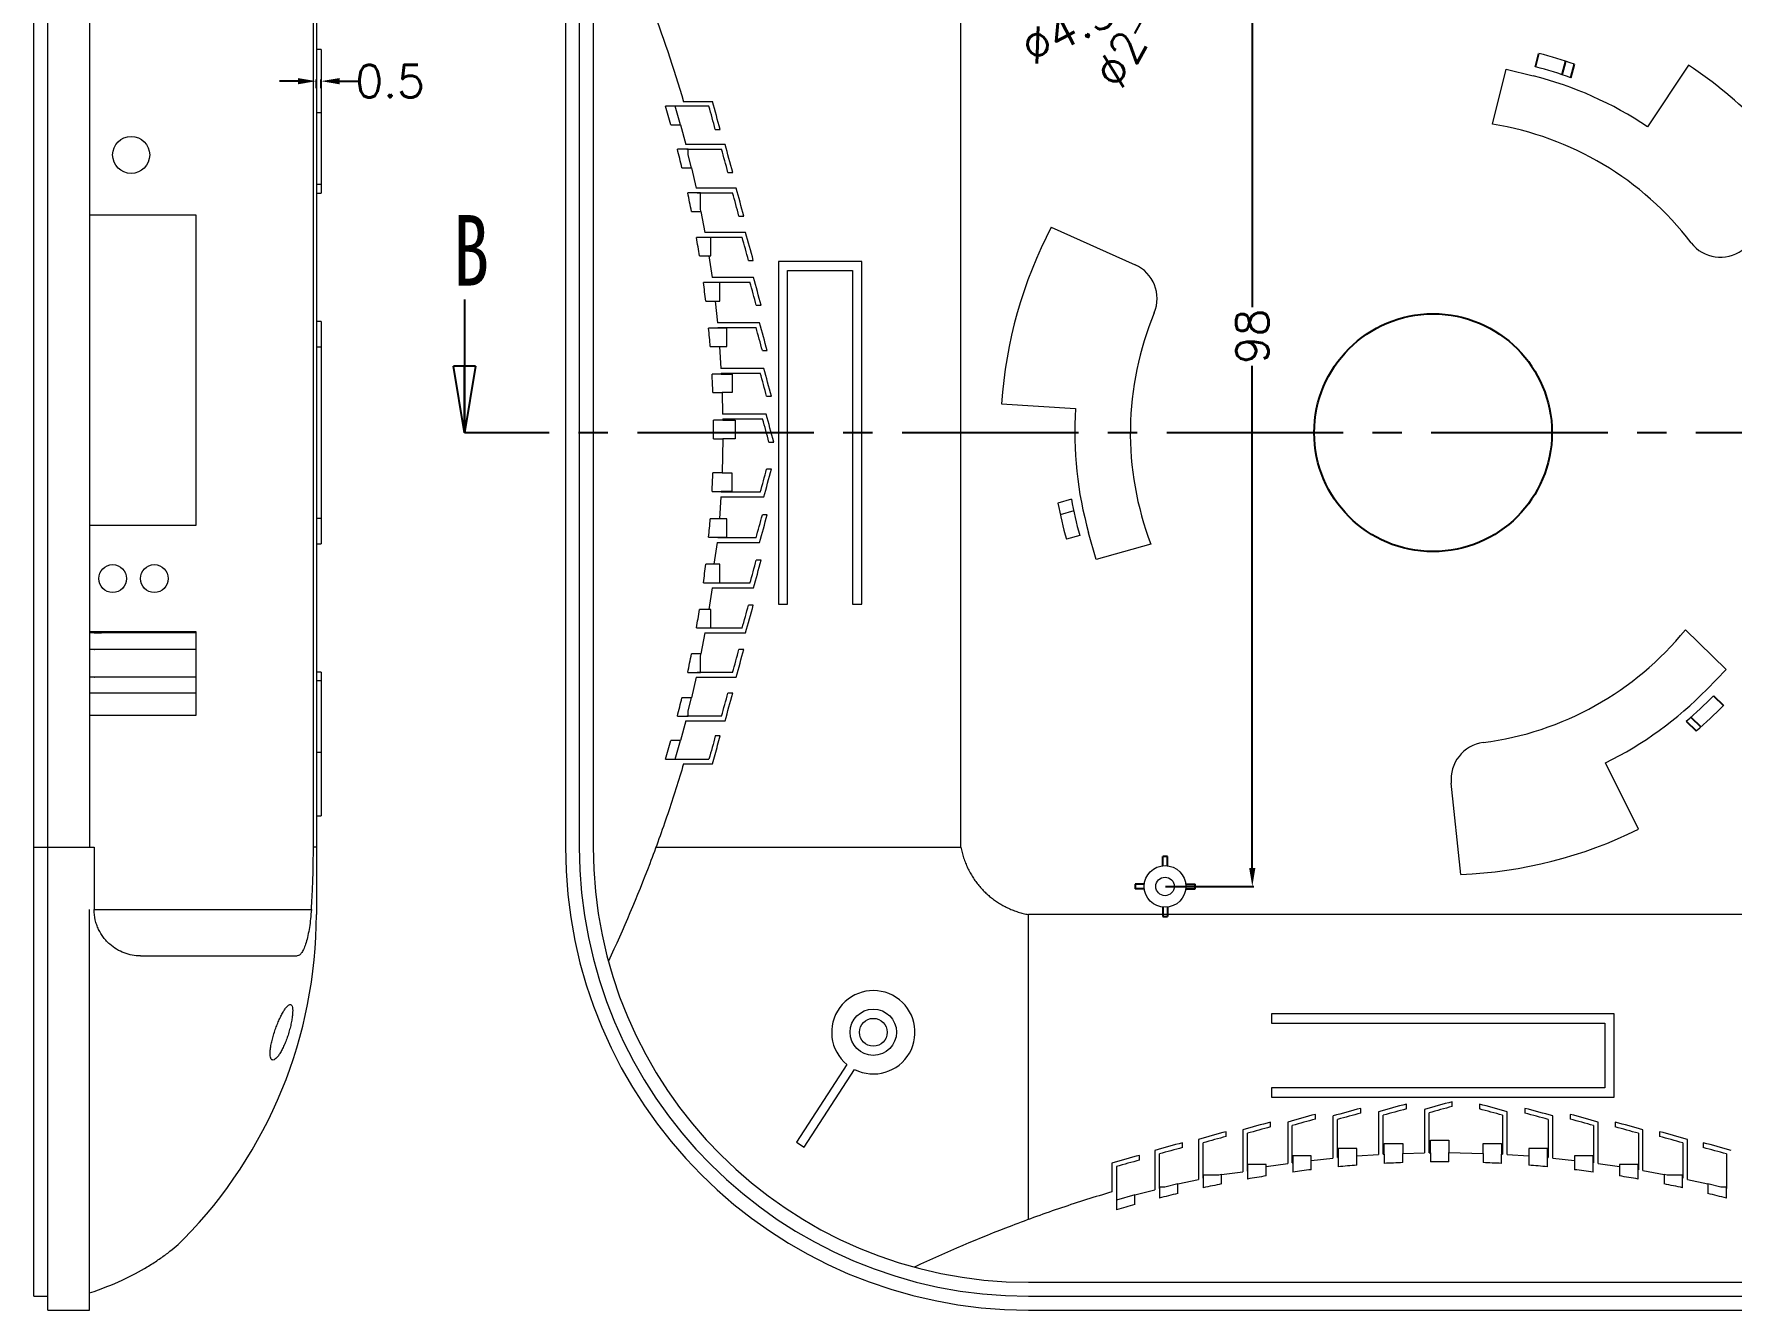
# Model space of a CAD drawing. Header units: inches. Extents: x 1848 to 4019, y 409 to 905.
# Drawn here: x 3013 to 3196.3, y 674.4 to 812.2 of the extents above; entities that cross this region are included whole.
import ezdxf

# ---------------------------------------------------------------- set-up
doc = ezdxf.new("R2010")
doc.units = ezdxf.units.IN
doc.linetypes.add('CENTER2', pattern=[28.575, 19.05, -3.175, 3.175, -3.175])
doc.styles.add('SLDTEXTSTYLE0', font='TXT', dxfattribs={"width": 0.75})
doc.styles.get("Standard").update_dxf_attribs({"font": 'txt', "bigfont": 'gbcbig.shx'})
doc.dimstyles.new('3.5', dxfattribs={"dimtxt": 3.5, "dimasz": 2, "dimexe": 0.18, "dimexo": 0.0625, "dimgap": 0.25, "dimtad": 0, "dimzin": 12, "dimdsep": 46, "dimtxsty": 'Standard', "dimcen": 1, "dimclrd": 3, "dimclre": 3, "dimadec": 0, "dimazin": 0, "dimtfac": 1, "dimtofl": 0, "dimtmove": 0, "dimatfit": 3, "dimfxl": 0, "dimtolj": 1, "dimtzin": 0, "dimarcsym": 0})

# ---------------------------------------------------------------- blocks, each defined once
blk = doc.blocks.new('_CLOSED')
at = {"color": 0, "linetype": 'ByBlock', "lineweight": -2}
for p, q in [((-1, 0.166667), (0, 0)), ((-1, 0.166667), (-1, -0.166667)), ((0, 0), (-1, -0.166667)), ((0, 0), (-1, 0))]:
    blk.add_line(p, q, dxfattribs=at)
blk = doc.blocks.new('*D79')
at = {"color": 3, "lineweight": -2, "transparency": 16777216}
for p, q in [((3041.54, 807.13), (3039.54, 807.13)), ((3043.54, 806.39), (3043.54, 807.31)), ((3044.04, 806.39), (3044.04, 807.31)), ((3046.04, 807.13), (3048.04, 807.13))]:
    blk.add_line(p, q, dxfattribs=at)
at = {"color": 3, "transparency": 16777216}
for points in [[(3041.54, 807.46), (3041.54, 806.79), (3043.54, 807.13)], [(3046.04, 807.46), (3046.04, 806.79), (3044.04, 807.13)]]:
    blk.add_solid(points, dxfattribs=at)
at = {"layer": 'Defpoints', "color": 0, "transparency": 16777216}
for p in [(3043.54, 806.33), (3044.04, 807.13), (3044.04, 806.33)]:
    blk.add_point(p, dxfattribs=at)
at = {"color": 0, "transparency": 16777216, "insert": (3051.5, 807.13), "char_height": 3.5, "attachment_point": 5}
blk.add_mtext('\\A1;0.5', dxfattribs=at)
blk = doc.blocks.new('*D92')
at = {"color": 3, "lineweight": -2, "transparency": 16777216}
for p, q in [((3135.96, 818.16), (3144.78, 818.16)), ((3144.6, 816.16), (3144.6, 782.73)), ((3144.6, 722.16), (3144.6, 776.4)), ((3135.24, 720.16), (3144.78, 720.16))]:
    blk.add_line(p, q, dxfattribs=at)
at = {"color": 3, "transparency": 16777216}
for points in [[(3144.26, 816.16), (3144.93, 816.16), (3144.6, 818.16)], [(3144.26, 722.16), (3144.93, 722.16), (3144.6, 720.16)]]:
    blk.add_solid(points, dxfattribs=at)
at = {"layer": 'Defpoints', "color": 0, "transparency": 16777216}
for p in [(3135.9, 818.16), (3135.18, 720.16), (3144.6, 720.16)]:
    blk.add_point(p, dxfattribs=at)
at = {"color": 0, "transparency": 16777216, "insert": (3144.6, 779.57), "char_height": 3.5, "attachment_point": 5, "rotation": 90}
blk.add_mtext('\\A1;98', dxfattribs=at)
blk = doc.blocks.new('*D93')
at = {"color": 3, "lineweight": -2, "transparency": 16777216}
for p, q in [((3135.18, 817.16), (3135.18, 819.16)), ((3134.18, 818.16), (3136.18, 818.16)), ((3129.63, 815.29), (3131.4, 816.21))]:
    blk.add_line(p, q, dxfattribs=at)
at = {"color": 3, "transparency": 16777216}
blk.add_solid([(3131.25, 816.51), (3131.56, 815.92), (3133.18, 817.13)], dxfattribs=at)
at = {"layer": 'Defpoints', "color": 0, "transparency": 16777216}
for p in [(3137.18, 819.2), (3133.18, 817.13)]:
    blk.add_point(p, dxfattribs=at)
at = {"color": 0, "transparency": 16777216, "insert": (3124.74, 812.77), "char_height": 3.5, "attachment_point": 5, "rotation": 27.3486}
blk.add_mtext('\\A1;∅4.5', dxfattribs=at)
blk = doc.blocks.new('*D94')
at = {"color": 3, "lineweight": -2, "transparency": 16777216}
for p, q in [((3135.18, 817.16), (3135.18, 819.16)), ((3134.18, 818.16), (3136.18, 818.16)), ((3131.91, 812.27), (3133.72, 815.54))]:
    blk.add_line(p, q, dxfattribs=at)
at = {"color": 3, "transparency": 16777216}
blk.add_solid([(3133.43, 815.7), (3134.01, 815.38), (3134.69, 817.29)], dxfattribs=at)
at = {"layer": 'Defpoints', "color": 0, "transparency": 16777216}
for p in [(3135.66, 819.04), (3134.69, 817.29)]:
    blk.add_point(p, dxfattribs=at)
at = {"color": 0, "transparency": 16777216, "insert": (3130.37, 809.5), "char_height": 3.5, "attachment_point": 5, "rotation": 60.9848}
blk.add_mtext('\\A1;∅2', dxfattribs=at)

msp = doc.modelspace()

# ---------------------------------------------------------------- linework, layer by layer
at = {"color": 7, "linetype": 'Continuous', "lineweight": 15}
for p, q in [((3013.041, 724.414), (3013.041, 813.914)), ((3014.541, 724.414), (3014.541, 813.914)), ((3019.041, 813.914), (3019.041, 724.414)), ((3043.214, 724.414), (3043.214, 813.914)), ((3043.541, 813.914), (3043.541, 724.414)), ((3070.427, 813.914), (3070.427, 724.414)), ((3071.927, 813.914), (3071.927, 724.414)), ((3073.427, 813.914), (3073.427, 724.414)), ((3113.136, 724.414), (3113.136, 813.914)), ((3044.041, 810.543), (3043.541, 810.543)), ((3044.041, 810.543), (3044.041, 803.707)), ((3170.521, 802.489), (3172.027, 808.435)), ((3172.027, 808.435), (3174.935, 807.698)), ((3191.715, 808.861), (3187.269, 802.21)), ((3086.309, 804.914), (3083.186, 804.914)), ((3044.041, 803.707), (3043.541, 803.707)), ((3044.041, 803.707), (3044.041, 795.956)), ((3085.932, 804.414), (3081.248, 804.414)), ((3082.856, 802.414), (3082.29, 804.414)), ((3081.819, 802.414), (3082.856, 802.414)), ((3082.856, 802.414), (3083.42, 800.282)), ((3086.616, 801.914), (3087.133, 801.914)), ((3083.552, 799.782), (3082.52, 799.782)), ((3087.666, 800.282), (3083.42, 800.282)), ((3083.552, 799.782), (3087.289, 799.782)), ((3083.552, 799.782), (3083.552, 799.782)), ((3083.7, 799.782), (3083.552, 799.782)), ((3083.7, 799.175), (3083.7, 799.782)), ((3084.041, 797.782), (3083.7, 799.175)), ((3083.014, 797.782), (3084.041, 797.782)), ((3084.041, 797.782), (3084.542, 795.562)), ((3087.973, 797.282), (3088.49, 797.282)), ((3044.041, 795.956), (3043.541, 795.956)), ((3044.041, 795.956), (3044.041, 795.043)), ((3088.865, 795.562), (3084.542, 795.562)), ((3043.541, 795.043), (3044.041, 795.043)), ((3084.656, 795.054), (3083.633, 795.054)), ((3084.654, 795.062), (3088.487, 795.062)), ((3084.654, 795.062), (3084.656, 795.054)), ((3085.006, 795.054), (3084.656, 795.054)), ((3085.006, 793.352), (3085.006, 795.054)), ((3030.541, 792.664), (3019.041, 792.664)), ((3030.541, 759.164), (3030.541, 792.664)), ((3084.048, 793.054), (3085.068, 793.054)), ((3085.068, 793.054), (3085.006, 793.352)), ((3085.068, 793.054), (3085.492, 790.772)), ((3089.171, 792.562), (3089.688, 792.562)), ((3085.589, 790.249), (3084.574, 790.249)), ((3089.891, 790.772), (3085.492, 790.772)), ((3085.585, 790.272), (3089.514, 790.272)), ((3085.585, 790.272), (3085.589, 790.249)), ((3086.145, 790.249), (3085.589, 790.249)), ((3086.145, 788.249), (3086.145, 790.249)), ((3122.897, 791.354), (3131.952, 787.306)), ((3084.909, 788.249), (3085.922, 788.249)), ((3085.922, 788.249), (3086.261, 785.923)), ((3085.922, 788.249), (3086.145, 788.249)), ((3090.198, 787.772), (3090.715, 787.772)), ((3102.427, 787.664), (3093.427, 787.664)), ((3093.427, 787.664), (3093.427, 750.664)), ((3094.427, 750.664), (3094.427, 786.664)), ((3094.427, 786.664), (3101.427, 786.664)), ((3101.427, 786.664), (3101.427, 750.664)), ((3102.427, 750.664), (3102.427, 787.664)), ((3086.34, 785.379), (3085.332, 785.379)), ((3090.735, 785.923), (3086.261, 785.923)), ((3086.334, 785.423), (3090.358, 785.423)), ((3086.334, 785.423), (3086.34, 785.379)), ((3087.1, 785.379), (3086.34, 785.379)), ((3087.1, 783.379), (3087.1, 785.379)), ((3085.585, 783.379), (3086.592, 783.379)), ((3086.592, 783.379), (3086.84, 781.029)), ((3086.592, 783.379), (3087.1, 783.379)), ((3091.042, 782.923), (3091.559, 782.923)), ((3044.041, 781.164), (3043.541, 781.164)), ((3044.041, 781.164), (3044.041, 778.413)), ((3091.389, 781.029), (3086.84, 781.029)), ((3086.9, 780.458), (3085.896, 780.458)), ((3086.893, 780.529), (3091.011, 780.529)), ((3086.893, 780.529), (3086.9, 780.458)), ((3087.862, 780.458), (3086.9, 780.458)), ((3087.862, 778.458), (3087.862, 780.458)), ((3044.041, 778.413), (3043.541, 778.413)), ((3044.041, 778.413), (3044.041, 759.916)), ((3086.067, 778.458), (3087.07, 778.458)), ((3087.07, 778.458), (3087.222, 776.103)), ((3087.07, 778.458), (3087.862, 778.458)), ((3091.695, 778.029), (3092.212, 778.029)), ((3087.261, 775.499), (3086.26, 775.499)), ((3091.845, 776.103), (3087.222, 776.103)), ((3087.255, 775.603), (3091.467, 775.603)), ((3087.255, 775.603), (3087.261, 775.499)), ((3087.261, 775.499), (3088.419, 775.499)), ((3088.419, 775.499), (3088.419, 773.499)), ((3086.349, 773.499), (3087.35, 773.499)), ((3087.35, 773.499), (3087.405, 771.155)), ((3088.419, 773.499), (3087.35, 773.499)), ((3092.151, 773.103), (3092.668, 773.103)), ((3117.53, 772.299), (3125.513, 771.774)), ((3087.42, 770.515), (3086.42, 770.515)), ((3092.099, 771.155), (3087.405, 771.155)), ((3087.417, 770.655), (3091.721, 770.655)), ((3087.417, 770.655), (3087.42, 770.515)), ((3087.42, 770.515), (3088.764, 770.515)), ((3088.764, 770.515), (3088.764, 768.515)), ((3086.426, 768.515), (3087.426, 768.515)), ((3087.426, 768.515), (3087.35, 764.83)), ((3088.764, 768.515), (3087.426, 768.515)), ((3092.405, 768.155), (3092.922, 768.155)), ((3087.35, 764.83), (3086.349, 764.83)), ((3087.35, 764.83), (3088.416, 764.83)), ((3088.416, 764.83), (3088.416, 762.83)), ((3092.668, 765.226), (3092.151, 765.226)), ((3086.26, 762.83), (3087.261, 762.83)), ((3087.261, 762.83), (3087.255, 762.726)), ((3091.467, 762.726), (3087.255, 762.726)), ((3088.416, 762.83), (3087.261, 762.83)), ((3087.222, 762.226), (3087.07, 759.871)), ((3087.222, 762.226), (3091.844, 762.226)), ((3125.066, 761.979), (3123.616, 761.569)), ((3125.318, 760.709), (3123.868, 760.298)), ((3019.041, 759.164), (3030.541, 759.164)), ((3044.041, 759.916), (3043.541, 759.916)), ((3044.041, 759.916), (3044.041, 757.164)), ((3087.07, 759.871), (3086.067, 759.871)), ((3087.859, 759.871), (3087.07, 759.871)), ((3087.859, 757.871), (3087.859, 759.871)), ((3092.212, 760.3), (3091.695, 760.3)), ((3043.541, 757.164), (3044.041, 757.164)), ((3085.896, 757.871), (3086.9, 757.871)), ((3086.815, 757.3), (3086.466, 754.95)), ((3086.815, 757.3), (3091.388, 757.3)), ((3086.9, 757.871), (3086.889, 757.8)), ((3091.011, 757.8), (3086.889, 757.8)), ((3086.9, 757.871), (3087.859, 757.871)), ((3125.965, 758.076), (3124.522, 757.668)), ((3127.744, 755.461), (3126.927, 758.348)), ((3133.646, 757.13), (3127.744, 755.461)), ((3091.559, 755.406), (3091.042, 755.406)), ((3086.466, 754.95), (3085.585, 754.95)), ((3087.098, 754.95), (3086.466, 754.95)), ((3087.098, 752.95), (3087.098, 754.95)), ((3085.332, 752.95), (3086.34, 752.95)), ((3086.261, 752.406), (3085.922, 750.08)), ((3086.261, 752.406), (3090.735, 752.406)), ((3086.34, 752.95), (3086.334, 752.906)), ((3090.358, 752.906), (3086.334, 752.906)), ((3086.34, 752.95), (3087.098, 752.95)), ((3085.922, 750.08), (3084.909, 750.08)), ((3086.142, 750.08), (3085.922, 750.08)), ((3086.142, 748.08), (3086.142, 750.08)), ((3090.715, 750.557), (3090.198, 750.557)), ((3093.427, 750.664), (3094.427, 750.664)), ((3101.427, 750.664), (3102.427, 750.664)), ((3084.574, 748.08), (3085.589, 748.08)), ((3085.589, 748.08), (3085.585, 748.057)), ((3089.514, 748.057), (3085.585, 748.057)), ((3085.589, 748.08), (3086.142, 748.08)), ((3191.365, 747.874), (3195.761, 743.597)), ((3030.541, 747.664), (3019.041, 747.664)), ((3030.541, 747.557), (3019.041, 747.557)), ((3019.541, 747.557), (3020.34, 747.557)), ((3030.541, 738.664), (3030.541, 747.664)), ((3085.492, 747.557), (3085.068, 745.274)), ((3085.492, 747.557), (3089.891, 747.557)), ((3030.541, 745.766), (3019.041, 745.766)), ((3019.541, 745.766), (3019.591, 745.766)), ((3085.068, 745.274), (3084.048, 745.274)), ((3085.004, 744.964), (3085.068, 745.274)), ((3085.004, 743.274), (3085.004, 744.964)), ((3089.688, 745.766), (3089.171, 745.766)), ((3030.541, 742.766), (3019.041, 742.766)), ((3019.541, 742.766), (3019.591, 742.766)), ((3044.041, 743.286), (3043.541, 743.286)), ((3044.041, 742.373), (3043.541, 742.373)), ((3044.041, 743.286), (3044.041, 742.373)), ((3044.041, 742.373), (3044.041, 734.621)), ((3083.633, 743.274), (3084.656, 743.274)), ((3084.542, 742.766), (3084.041, 740.547)), ((3084.542, 742.766), (3088.864, 742.766)), ((3084.656, 743.274), (3084.654, 743.266)), ((3088.487, 743.266), (3084.654, 743.266)), ((3084.656, 743.274), (3085.004, 743.274)), ((3195.761, 743.597), (3193.67, 741.447)), ((3030.541, 741.047), (3019.041, 741.047)), ((3084.041, 740.547), (3083.014, 740.547)), ((3083.698, 739.143), (3084.041, 740.547)), ((3088.49, 741.047), (3087.973, 741.047)), ((3019.041, 738.664), (3030.541, 738.664)), ((3082.52, 738.547), (3083.552, 738.547)), ((3083.552, 738.547), (3083.552, 738.547)), ((3087.289, 738.547), (3083.552, 738.547)), ((3083.552, 738.547), (3083.698, 738.547)), ((3083.698, 738.547), (3083.698, 739.143)), ((3083.42, 738.047), (3082.856, 735.914)), ((3083.42, 738.047), (3087.666, 738.047)), ((3082.856, 735.914), (3081.819, 735.914)), ((3082.29, 733.914), (3082.856, 735.914)), ((3087.133, 736.414), (3086.616, 736.414)), ((3044.041, 734.621), (3043.541, 734.621)), ((3044.041, 734.621), (3044.041, 727.786)), ((3081.248, 733.914), (3085.932, 733.914)), ((3083.186, 733.414), (3086.309, 733.414)), ((3186.286, 726.334), (3182.75, 733.509)), ((3167.101, 721.453), (3166.079, 731.319)), ((3043.541, 727.786), (3044.041, 727.786)), ((3013.041, 724.414), (3014.541, 724.414)), ((3013.041, 675.914), (3013.041, 724.414)), ((3014.541, 674.414), (3014.541, 724.414)), ((3014.541, 724.414), (3019.541, 724.414)), ((3019.541, 724.414), (3019.541, 717.664)), ((3043.541, 724.414), (3043.214, 724.414)), ((3043.541, 724.414), (3043.541, 717.123)), ((3080.213, 724.414), (3113.136, 724.414)), ((3019.041, 676.271), (3019.041, 717.664)), ((3019.541, 717.664), (3042.996, 717.664)), ((3120.427, 684.2), (3120.427, 717.123)), ((3209.927, 717.123), (3120.427, 717.123)), ((3146.677, 706.414), (3146.677, 705.414)), ((3183.677, 706.414), (3146.677, 706.414)), ((3183.677, 697.414), (3183.677, 706.414)), ((3146.677, 705.414), (3182.677, 705.414)), ((3182.677, 705.414), (3182.677, 698.414)), ((3100.819, 700.939), (3095.365, 692.557)), ((3096.203, 692.012), (3101.657, 700.393)), ((3146.677, 698.414), (3146.677, 697.414)), ((3182.677, 698.414), (3146.677, 698.414)), ((3146.677, 697.414), (3183.677, 697.414)), ((3161.239, 696.138), (3161.239, 696.655)), ((3166.186, 696.392), (3166.186, 696.909)), ((3169.116, 696.655), (3169.116, 696.138)), ((3146.57, 694.185), (3146.57, 694.702)), ((3148.419, 694.722), (3148.419, 690.248)), ((3151.419, 695.029), (3151.419, 695.546)), ((3153.312, 695.376), (3153.312, 690.827)), ((3153.812, 690.88), (3153.812, 694.998)), ((3156.312, 695.682), (3156.312, 696.199)), ((3158.239, 695.832), (3158.239, 691.21)), ((3158.739, 691.242), (3158.739, 695.454)), ((3163.186, 696.086), (3163.186, 691.392)), ((3163.686, 691.404), (3163.686, 695.708)), ((3171.616, 695.454), (3171.616, 691.242)), ((3172.116, 691.21), (3172.116, 695.832)), ((3174.042, 696.199), (3174.042, 695.682)), ((3176.542, 694.998), (3176.542, 690.88)), ((3177.042, 690.827), (3177.042, 695.376)), ((3178.936, 695.546), (3178.936, 695.029)), ((3181.936, 690.248), (3181.936, 694.722)), ((3183.785, 694.702), (3183.785, 694.185)), ((3138.779, 692.852), (3138.779, 688.529)), ((3141.779, 693.158), (3141.779, 693.675)), ((3143.57, 693.878), (3143.57, 689.347)), ((3144.07, 689.411), (3144.07, 693.501)), ((3148.919, 690.321), (3148.919, 694.345)), ((3163.827, 692.751), (3165.827, 692.751)), ((3163.827, 691.407), (3163.827, 692.751)), ((3165.827, 692.751), (3165.827, 691.413)), ((3181.436, 694.345), (3181.436, 690.321)), ((3186.285, 693.501), (3186.285, 689.572)), ((3186.785, 689.479), (3186.785, 693.878)), ((3188.575, 693.675), (3188.575, 693.158)), ((3191.575, 688.529), (3191.575, 692.852)), ((3095.365, 692.557), (3096.203, 692.012)), ((3132.427, 690.603), (3132.427, 691.12)), ((3134.06, 691.653), (3134.06, 687.407)), ((3134.56, 687.539), (3134.56, 691.276)), ((3137.06, 691.96), (3137.06, 692.477)), ((3139.279, 688.641), (3139.279, 692.474)), ((3150.963, 691.088), (3148.963, 691.088)), ((3148.963, 691.088), (3148.963, 690.328)), ((3150.963, 690.579), (3150.963, 691.088)), ((3153.812, 690.88), (3153.884, 690.887)), ((3155.884, 691.849), (3153.884, 691.849)), ((3153.884, 691.849), (3153.884, 690.887)), ((3153.884, 690.887), (3153.884, 689.883)), ((3155.884, 691.057), (3155.884, 691.849)), ((3155.884, 691.057), (3158.239, 691.21)), ((3155.884, 690.054), (3155.884, 691.057)), ((3158.739, 691.242), (3158.842, 691.249)), ((3158.842, 692.406), (3160.842, 692.406)), ((3158.842, 691.249), (3158.842, 692.406)), ((3158.842, 691.249), (3158.842, 690.247)), ((3160.842, 692.406), (3160.842, 691.337)), ((3160.842, 691.337), (3163.186, 691.392)), ((3160.842, 690.336), (3160.842, 691.337)), ((3163.686, 691.404), (3163.827, 691.407)), ((3163.827, 691.407), (3163.827, 690.407)), ((3165.827, 690.413), (3165.827, 691.413)), ((3165.827, 691.413), (3169.512, 691.337)), ((3169.512, 692.403), (3171.512, 692.403)), ((3169.512, 691.337), (3169.512, 692.403)), ((3169.512, 691.337), (3169.512, 690.336)), ((3171.512, 692.403), (3171.512, 691.249)), ((3171.512, 690.247), (3171.512, 691.249)), ((3171.512, 691.249), (3171.616, 691.242)), ((3172.116, 691.21), (3174.471, 691.057)), ((3176.471, 691.846), (3174.471, 691.846)), ((3174.471, 691.846), (3174.471, 691.057)), ((3174.471, 691.057), (3174.471, 690.054)), ((3176.471, 690.887), (3176.471, 691.846)), ((3176.471, 689.883), (3176.471, 690.887)), ((3176.471, 690.887), (3176.542, 690.88)), ((3181.392, 691.085), (3179.392, 691.085)), ((3179.392, 691.085), (3179.392, 690.579)), ((3181.392, 690.328), (3181.392, 691.085)), ((3191.075, 692.474), (3191.075, 688.641)), ((3193.294, 692.477), (3193.294, 691.96)), ((3195.794, 691.276), (3195.794, 687.539)), ((3129.427, 690.296), (3129.427, 687.173)), ((3129.927, 689.919), (3129.927, 685.235)), ((3141.287, 689.055), (3140.99, 688.994)), ((3141.287, 689.055), (3143.57, 689.347)), ((3141.287, 688.036), (3141.287, 689.055)), ((3144.07, 689.411), (3144.093, 689.414)), ((3146.093, 690.132), (3144.093, 690.132)), ((3144.093, 690.132), (3144.093, 689.414)), ((3144.093, 689.414), (3144.093, 688.561)), ((3146.093, 689.909), (3148.419, 690.248)), ((3146.093, 689.909), (3146.093, 690.132)), ((3146.093, 688.896), (3146.093, 689.909)), ((3148.919, 690.321), (3148.963, 690.328)), ((3148.963, 690.328), (3148.963, 689.319)), ((3150.963, 690.579), (3153.312, 690.827)), ((3150.963, 689.572), (3150.963, 690.579)), ((3177.042, 690.827), (3179.392, 690.579)), ((3179.392, 690.579), (3179.392, 689.572)), ((3181.392, 689.319), (3181.392, 690.328)), ((3181.392, 690.328), (3181.436, 690.321)), ((3181.936, 690.248), (3184.262, 689.909)), ((3186.262, 690.129), (3184.262, 690.129)), ((3184.262, 690.129), (3184.262, 689.909)), ((3184.262, 689.909), (3184.262, 688.896)), ((3186.262, 689.577), (3186.262, 690.129)), ((3186.262, 688.561), (3186.262, 689.577)), ((3186.262, 689.577), (3186.285, 689.572)), ((3186.785, 689.479), (3189.067, 689.055)), ((3189.067, 689.055), (3189.067, 688.036)), ((3189.378, 688.991), (3189.067, 689.055)), ((3131.927, 686.843), (3134.06, 687.407)), ((3135.166, 687.687), (3134.56, 687.687)), ((3134.56, 687.687), (3134.56, 687.539)), ((3134.56, 687.539), (3134.56, 687.539)), ((3134.56, 687.539), (3134.56, 686.507)), ((3136.56, 688.029), (3135.166, 687.687)), ((3136.56, 688.029), (3138.779, 688.529)), ((3136.56, 687.001), (3136.56, 688.029)), ((3139.279, 688.641), (3139.287, 688.643)), ((3140.99, 688.994), (3139.287, 688.994)), ((3139.287, 688.994), (3139.287, 688.643)), ((3139.287, 688.643), (3139.287, 687.621)), ((3191.067, 688.991), (3189.378, 688.991)), ((3191.067, 688.643), (3191.067, 688.991)), ((3191.067, 687.621), (3191.067, 688.643)), ((3191.067, 688.643), (3191.075, 688.641)), ((3191.575, 688.529), (3193.794, 688.029)), ((3193.794, 688.029), (3193.794, 687.001)), ((3195.199, 687.685), (3193.794, 688.029)), ((3195.794, 687.685), (3195.199, 687.685)), ((3195.794, 687.539), (3195.794, 687.685)), ((3195.794, 686.507), (3195.794, 687.539)), ((3195.794, 687.539), (3195.794, 687.539)), ((3131.927, 686.843), (3129.927, 686.277)), ((3131.927, 685.806), (3131.927, 686.843)), ((3019.041, 674.414), (3019.041, 676.271)), ((3120.427, 677.414), (3209.927, 677.414)), ((3013.041, 675.914), (3014.541, 675.914)), ((3014.541, 674.414), (3019.041, 674.414)), ((3120.427, 675.914), (3209.927, 675.914)), ((3120.427, 674.414), (3209.927, 674.414))]:
    msp.add_line(p, q, dxfattribs=at)
for p, q in [((3175.181, 808.668), (3175.549, 810.122)), ((3178.075, 807.816), (3178.445, 809.277)), ((3179.01, 807.495), (3179.38, 808.956)), ((3059.533, 783.564), (3059.533, 769.164)), ((3194.386, 740.75), (3195.462, 739.704)), ((3191.456, 738.02), (3192.536, 736.969)), ((3191.966, 738.46), (3193.047, 737.41)), ((3134.927, 722.4), (3134.927, 723.4)), ((3135.427, 723.4), (3134.927, 723.4)), ((3135.427, 722.4), (3135.427, 723.4)), ((3132.941, 720.414), (3131.941, 720.414)), ((3131.941, 720.414), (3131.941, 719.914)), ((3137.413, 720.414), (3138.413, 720.414)), ((3138.413, 719.914), (3138.413, 720.414)), ((3132.941, 719.914), (3131.941, 719.914)), ((3137.413, 719.914), (3138.413, 719.914)), ((3134.927, 717.928), (3134.927, 716.928)), ((3134.927, 716.928), (3135.427, 716.928)), ((3135.427, 717.928), (3135.427, 716.928))]:
    msp.add_line(p, q)
at = {"color": 1, "linetype": 'CENTER2'}
msp.add_line((3268.702, 769.164), (3059.533, 769.164), dxfattribs=at)
at = {"color": 8, "linetype": 'Continuous', "lineweight": 15}
msp.add_line((3020.34, 747.557), (3020.34, 747.664), dxfattribs=at)
at = {"color": 7, "linetype": 'Continuous', "lineweight": 15}
for centre, radius in [((3023.541, 799.164), 2), ((3021.541, 753.414), 1.5), ((3026.041, 753.414), 1.5), ((3135.177, 720.164), 2.25), ((3135.177, 720.164), 1), ((3103.677, 704.414), 2.5), ((3103.677, 704.414), 1.5)]:
    msp.add_circle(centre, radius, dxfattribs=at)
msp.add_circle((3164.118, 769.164), 12.837)
for centre, radius, start, end in [((3165.177, 769.164), 42.25, 70.35721, 75.78979), ((3165.177, 769.164), 40.75, 70.1566, 75.78979), ((3165.177, 769.164), 47.75, 32.30839, 56.2361), ((3165.177, 769.164), 39.75, 56.2361, 75.78979), ((2951.801, 766.373), 139.921, 14.71503, 15.98898), ((2951.801, 766.373), 134.921, 15.49361, 16.37689), ((2951.801, 766.373), 139.421, 14.769, 15.83417), ((3165.177, 769.164), 33.75, 37.42844, 80.88948), ((2955.501, 767.359), 131.092, 13.4188, 14.31919), ((2953.158, 761.74), 139.421, 14.769, 15.83417), ((2953.158, 761.74), 139.921, 14.71503, 15.98898), ((2954.356, 757.021), 139.921, 14.71503, 15.98898), ((2958.723, 768.093), 127.787, 11.26424, 12.18009), ((2954.356, 757.021), 139.421, 14.769, 15.83417), ((2961.426, 768.602), 125.037, 9.04029, 9.96952), ((2955.383, 752.23), 139.421, 14.769, 15.83417), ((2955.383, 752.23), 139.921, 14.71503, 15.98898), ((3165.177, 769.164), 47.75, 152.30839, 176.2361), ((3195.155, 792.108), 4, 217.42844, 305.91049), ((3130.319, 783.654), 4, 337.42844, 65.91049), ((2963.575, 768.92), 122.864, 6.7583, 7.69846), ((2956.227, 747.382), 139.421, 14.769, 15.83417), ((2956.227, 747.382), 139.921, 14.71503, 15.98898), ((2956.88, 742.488), 139.921, 14.71503, 15.98898), ((3165.177, 769.164), 33.75, 157.42844, 200.88948), ((2965.145, 769.089), 121.285, 4.43048, 5.37877), ((2956.88, 742.488), 139.421, 14.769, 15.83417), ((2966.114, 769.154), 120.314, 2.0698, 3.02319), ((2957.336, 737.561), 139.421, 14.769, 15.83417), ((2957.336, 737.561), 139.921, 14.71503, 15.98898), ((3165.177, 769.164), 39.75, 176.2361, 195.78979), ((2966.468, 769.164), 119.959, 359.6899, 0.64517), ((2957.591, 732.614), 139.421, 14.769, 15.83417), ((2957.591, 732.614), 139.921, 14.71503, 15.98898), ((2966.114, 769.175), 120.314, 356.97679, 357.93019), ((2958.553, 800.427), 138.158, 344.16414, 345.23902), ((2958.469, 800.449), 138.744, 344.00862, 345.29335), ((3165.177, 769.164), 42.25, 190.35721, 195.78979), ((3165.177, 769.164), 40.75, 190.1566, 195.78979), ((2965.145, 769.24), 121.285, 354.62121, 355.5695), ((2958.097, 795.5), 138.158, 344.16414, 345.23902), ((2958.013, 795.523), 138.744, 344.00862, 345.29335), ((2957.444, 790.607), 138.158, 344.16414, 345.23902), ((2957.36, 790.629), 138.744, 344.00862, 345.29335), ((2963.575, 769.409), 122.864, 352.30153, 353.24169), ((2961.426, 769.727), 125.037, 350.03048, 350.95971), ((2956.599, 785.758), 138.158, 344.16414, 345.23902), ((2956.516, 785.78), 138.744, 344.00862, 345.29335), ((3165.177, 769.164), 33.75, 277.42844, 320.88948), ((2958.723, 770.236), 127.787, 347.81991, 348.73576), ((2955.573, 780.967), 138.158, 344.16414, 345.23902), ((2955.489, 780.989), 138.744, 344.00862, 345.29335), ((2955.501, 770.969), 131.092, 345.68081, 346.58121), ((2954.375, 776.248), 138.158, 344.16414, 345.23902), ((2954.291, 776.27), 138.744, 344.00862, 345.29335), ((3165.177, 769.164), 39.75, 296.2361, 315.78979), ((3165.177, 769.164), 40.75, 310.1566, 315.78979), ((3165.177, 769.164), 42.25, 310.35721, 315.78979), ((2951.801, 771.956), 134.921, 343.62311, 344.50639), ((3170.058, 731.731), 4, 97.42844, 185.91049), ((3165.177, 769.164), 47.75, 272.30839, 296.2361), ((3120.427, 724.414), 50, 180, 270), ((3120.427, 724.414), 48.5, 180, 270), ((3120.427, 724.414), 47, 180, 270), ((2993.541, 717.123), 50, 315.48399, 0), ((3103.677, 704.414), 4.5, 243.3255, 230.56676), ((3196.781, 561.323), 139.921, 104.71503, 105.98898), ((3201.728, 561.578), 139.921, 104.71503, 105.98898), ((3201.728, 561.578), 139.421, 104.769, 105.83417), ((3133.886, 562.433), 138.769, 74.00858, 75.29309), ((3182.112, 559.37), 139.921, 104.71503, 105.98898), ((3186.96, 560.214), 139.921, 104.71503, 105.98898), ((3186.96, 560.214), 139.421, 104.769, 105.83417), ((3191.854, 560.867), 139.921, 104.71503, 105.98898), ((3191.854, 560.867), 139.421, 104.769, 105.83417), ((3196.781, 561.323), 139.421, 104.769, 105.83417), ((3133.909, 562.52), 138.179, 74.16405, 75.23877), ((3138.812, 561.977), 138.769, 74.00858, 75.29309), ((3138.836, 562.064), 138.179, 74.16405, 75.23877), ((3143.706, 561.324), 138.769, 74.00858, 75.29309), ((3143.729, 561.411), 138.179, 74.16405, 75.23877), ((3148.555, 560.479), 138.769, 74.00858, 75.29309), ((3177.321, 558.343), 139.921, 104.71503, 105.98898), ((3177.321, 558.343), 139.421, 104.769, 105.83417), ((3182.112, 559.37), 139.421, 104.769, 105.83417), ((3148.578, 560.566), 138.179, 74.16405, 75.23877), ((3153.346, 559.453), 138.769, 74.00858, 75.29309), ((3153.369, 559.54), 138.179, 74.16405, 75.23877), ((3167.969, 555.788), 139.921, 104.71503, 105.98898), ((3172.602, 557.145), 139.921, 104.71503, 105.98898), ((3172.602, 557.145), 139.421, 104.769, 105.83417), ((3158.065, 558.255), 138.769, 74.00858, 75.29309), ((3158.088, 558.342), 138.179, 74.16405, 75.23877), ((3167.969, 555.788), 139.421, 104.769, 105.83417), ((3165.422, 567.562), 122.864, 96.7583, 97.69846), ((3165.253, 569.132), 121.285, 94.43048, 95.37877), ((3165.188, 570.101), 120.314, 92.0698, 93.02319), ((3165.177, 570.455), 119.959, 89.6899, 90.64517), ((3165.167, 570.101), 120.314, 86.97679, 87.93019), ((3165.102, 569.132), 121.285, 84.62121, 85.5695), ((3164.933, 567.562), 122.864, 82.30153, 83.24169), ((3166.249, 562.71), 127.787, 101.26424, 102.18009), ((3165.74, 565.413), 125.037, 99.04029, 99.96952), ((3164.615, 565.413), 125.037, 80.03048, 80.95971), ((3164.106, 562.71), 127.787, 77.81991, 78.73576), ((3167.969, 555.788), 134.921, 105.49361, 106.37689), ((3166.982, 559.488), 131.092, 103.4188, 104.31919), ((3163.372, 559.488), 131.092, 75.68081, 76.58121)]:
    msp.add_arc(centre, radius, start, end, dxfattribs=at)
for points, knots in [([(3075.068, 826.224), (3075.882, 824.488), (3076.664, 822.739), (3078.159, 819.225), (3078.872, 817.459), (3080.906, 812.133), (3082.121, 808.544), (3083.186, 804.914)], [0, 0, 0, 0, 0.25, 0.25, 0.5, 0.5, 1, 1, 1, 1]), ([(3086.309, 733.414), (3086.404, 733.748), (3086.593, 734.413), (3086.868, 735.413), (3087.044, 736.081), (3087.133, 736.414)], [0, 0, 0, 0, 0.3339722, 0.6672993, 1, 1, 1, 1]), ([(3083.186, 733.414), (3082.653, 731.6), (3082.083, 729.792), (3080.866, 726.191), (3080.218, 724.394), (3078.176, 719.05), (3076.682, 715.549), (3075.068, 712.105)], [0, 0, 0, 0, 0.25, 0.25, 0.5, 0.5, 1, 1, 1, 1]), ([(3042.996, 717.664), (3043.035, 718.229), (3043.068, 718.79), (3043.123, 719.915), (3043.145, 720.477), (3043.197, 722.165), (3043.214, 723.29), (3043.214, 724.414)], [0, 0, 0, 0, 0.25, 0.25, 0.5, 0.5, 1, 1, 1, 1]), ([(3113.136, 724.414), (3113.155, 724.315), (3113.194, 724.116), (3113.264, 723.822), (3113.342, 723.532), (3113.43, 723.247), (3113.526, 722.968), (3113.63, 722.694), (3113.742, 722.425), (3113.861, 722.161), (3113.989, 721.903), (3114.124, 721.65), (3114.266, 721.403), (3114.415, 721.161), (3114.571, 720.925), (3114.734, 720.695), (3114.903, 720.47), (3115.079, 720.252), (3115.261, 720.039), (3115.449, 719.832), (3115.703, 719.571), (3116.029, 719.264), (3116.437, 718.921), (3116.867, 718.602), (3117.317, 718.308), (3117.788, 718.038), (3118.278, 717.795), (3118.788, 717.58), (3119.318, 717.395), (3119.864, 717.237), (3120.239, 717.161), (3120.427, 717.123)], [0, 0, 0, 0, 0.02781982, 0.05539819, 0.0827479, 0.10988186, 0.13681304, 0.16355454, 0.19011953, 0.21652125, 0.24277305, 0.26888834, 0.29488061, 0.32076342, 0.34655036, 0.37225513, 0.39789142, 0.42347299, 0.44901364, 0.47452717, 0.50002742, 0.54848382, 0.59703308, 0.64576985, 0.69478834, 0.74418223, 0.7940444, 0.84446686, 0.89554059, 0.94735542, 1, 1, 1, 1]), ([(3024.541, 712.664), (3023.944, 712.664), (3023.362, 712.768), (3022.512, 713.084), (3022.235, 713.217), (3021.709, 713.532), (3021.458, 713.715), (3021.101, 714.032), (3020.986, 714.145), (3020.762, 714.386), (3020.655, 714.514), (3020.351, 714.914), (3020.173, 715.206), (3019.946, 715.683), (3019.878, 715.85), (3019.759, 716.191), (3019.709, 716.365), (3019.585, 716.901), (3019.541, 717.28), (3019.541, 717.664)], [0, 0, 0, 0, 0.25, 0.25, 0.375, 0.375, 0.5, 0.5, 0.5625, 0.5625, 0.625, 0.625, 0.75, 0.75, 0.8125, 0.8125, 0.875, 0.875, 1, 1, 1, 1]), ([(3042.996, 717.664), (3042.973, 717.328), (3042.944, 716.999), (3042.873, 716.351), (3042.831, 716.03), (3042.735, 715.421), (3042.681, 715.133), (3042.562, 714.589), (3042.497, 714.334), (3042.359, 713.877), (3042.286, 713.673), (3042.132, 713.312), (3042.053, 713.161), (3041.892, 712.916), (3041.809, 712.822), (3041.644, 712.696), (3041.562, 712.664), (3041.481, 712.664)], [0, 0, 0, 0, 0.125, 0.125, 0.25, 0.25, 0.375, 0.375, 0.5, 0.5, 0.625, 0.625, 0.75, 0.75, 0.875, 0.875, 1, 1, 1, 1]), ([(3024.541, 712.664), (3025.068, 712.664), (3025.587, 712.664), (3026.603, 712.664), (3027.1, 712.664), (3028.56, 712.664), (3029.491, 712.664), (3031.272, 712.664), (3032.121, 712.664), (3033.333, 712.664), (3033.726, 712.664), (3034.492, 712.664), (3034.866, 712.664), (3036.664, 712.664), (3037.898, 712.664), (3039.979, 712.664), (3040.825, 712.664), (3041.481, 712.664)], [0, 0, 0, 0, 0.0625, 0.0625, 0.125, 0.125, 0.25, 0.25, 0.375, 0.375, 0.4375, 0.4375, 0.5, 0.5, 0.75, 0.75, 1, 1, 1, 1]), ([(3038.543, 702.258), (3038.537, 702.114), (3038.54, 701.989), (3038.563, 701.771), (3038.584, 701.679), (3038.642, 701.536), (3038.678, 701.485), (3038.767, 701.421), (3038.818, 701.409), (3038.93, 701.424), (3038.992, 701.451), (3039.124, 701.541), (3039.193, 701.603), (3039.338, 701.76), (3039.413, 701.856), (3039.564, 702.075), (3039.641, 702.197), (3039.796, 702.471), (3039.873, 702.62), (3040.025, 702.936), (3040.099, 703.104), (3040.245, 703.459), (3040.315, 703.644), (3040.447, 704.02), (3040.509, 704.213), (3040.627, 704.608), (3040.68, 704.803), (3040.775, 705.19), (3040.817, 705.383), (3040.888, 705.756), (3040.916, 705.933), (3040.958, 706.268), (3040.971, 706.427), (3040.982, 706.711), (3040.98, 706.837), (3040.96, 707.057), (3040.942, 707.148), (3040.892, 707.292), (3040.859, 707.344), (3040.781, 707.408), (3040.735, 707.42), (3040.633, 707.404), (3040.576, 707.377), (3040.454, 707.286), (3040.389, 707.222), (3040.251, 707.061), (3040.179, 706.965), (3040.032, 706.744), (3039.956, 706.617), (3039.802, 706.343), (3039.726, 706.195), (3039.572, 705.877), (3039.494, 705.706), (3039.344, 705.354), (3039.271, 705.173), (3039.131, 704.797), (3039.062, 704.602), (3038.936, 704.215), (3038.878, 704.022), (3038.772, 703.634), (3038.725, 703.441), (3038.646, 703.074), (3038.613, 702.897), (3038.565, 702.558), (3038.55, 702.401), (3038.543, 702.258)], [0, 0, 0, 0, 0.03125, 0.03125, 0.0625, 0.0625, 0.09375, 0.09375, 0.125, 0.125, 0.15625, 0.15625, 0.1875, 0.1875, 0.21875, 0.21875, 0.25, 0.25, 0.28125, 0.28125, 0.3125, 0.3125, 0.34375, 0.34375, 0.375, 0.375, 0.40625, 0.40625, 0.4375, 0.4375, 0.46875, 0.46875, 0.5, 0.5, 0.53125, 0.53125, 0.5625, 0.5625, 0.59375, 0.59375, 0.625, 0.625, 0.65625, 0.65625, 0.6875, 0.6875, 0.71875, 0.71875, 0.75, 0.75, 0.78125, 0.78125, 0.8125, 0.8125, 0.84375, 0.84375, 0.875, 0.875, 0.90625, 0.90625, 0.9375, 0.9375, 0.96875, 0.96875, 1, 1, 1, 1]), ([(3129.427, 687.173), (3127.613, 686.64), (3125.805, 686.07), (3122.204, 684.853), (3120.407, 684.205), (3115.063, 682.163), (3111.562, 680.669), (3108.117, 679.055)], [0, 0, 0, 0, 0.25, 0.25, 0.5, 0.5, 1, 1, 1, 1]), ([(3019.041, 676.271), (3021.737, 677.152), (3023.646, 678.098), (3025.676, 679.325), (3026.063, 679.573), (3026.802, 680.072), (3027.153, 680.324), (3028.138, 681.076), (3028.709, 681.574), (3029.193, 682.067)], [0, 0, 0, 0, 0.5, 0.5, 0.625, 0.625, 0.75, 0.75, 1, 1, 1, 1])]:
    msp.add_open_spline(points, degree=3, knots=knots, dxfattribs=at)
msp.add_open_spline([(3086.616, 736.414), (3086.396, 735.579), (3086.168, 734.746), (3085.932, 733.914)], degree=3, dxfattribs=at)

# ---------------------------------------------------------------- block references
at = {"xscale": 7.199999999999989, "yscale": 7.199999999999989, "zscale": 1.2, "rotation": 270}
msp.add_blockref('_CLOSED', (3059.533, 769.164), dxfattribs=at)

# ---------------------------------------------------------------- texts
at = {"color": 7, "linetype": 'Continuous', "insert": (3058.318, 792.668), "char_height": 7.62, "attachment_point": 1, "style": 'SLDTEXTSTYLE0'}
msp.add_mtext('B', dxfattribs=at)

# ---------------------------------------------------------------- dimensions: what is measured, and where the dimension line sits
dim = msp.add_diameter_dim_2p(p1=(3137.176, 819.198), p2=(3133.179, 817.131), dimstyle='3.5')
dim.commit()
dim.dimension.update_dxf_attribs({"geometry": '*D93', "text_midpoint": (3124.741, 812.766)})
dim = msp.add_diameter_dim_2p(p1=(3135.662, 819.039), p2=(3134.692, 817.29), dimstyle='3.5')
dim.commit()
dim.dimension.update_dxf_attribs({"geometry": '*D94', "text_midpoint": (3130.372, 809.501), "dimtype": 163})
dim = msp.add_linear_dim(base=(3144.597, 720.164), p1=(3135.898, 818.164), p2=(3135.177, 720.164), angle=90, dimstyle='3.5')
dim.commit()
dim.dimension.update_dxf_attribs({"geometry": '*D92', "text_midpoint": (3144.597, 779.566), "dimtype": 160})
dim = msp.add_linear_dim(base=(3044.041, 807.125), p1=(3043.541, 806.328), p2=(3044.041, 806.328), text='0<>', dimstyle='3.5')
dim.commit()
dim.dimension.update_dxf_attribs({"geometry": '*D79', "text_midpoint": (3051.499, 807.125)})

doc.saveas('drawing.dxf')
